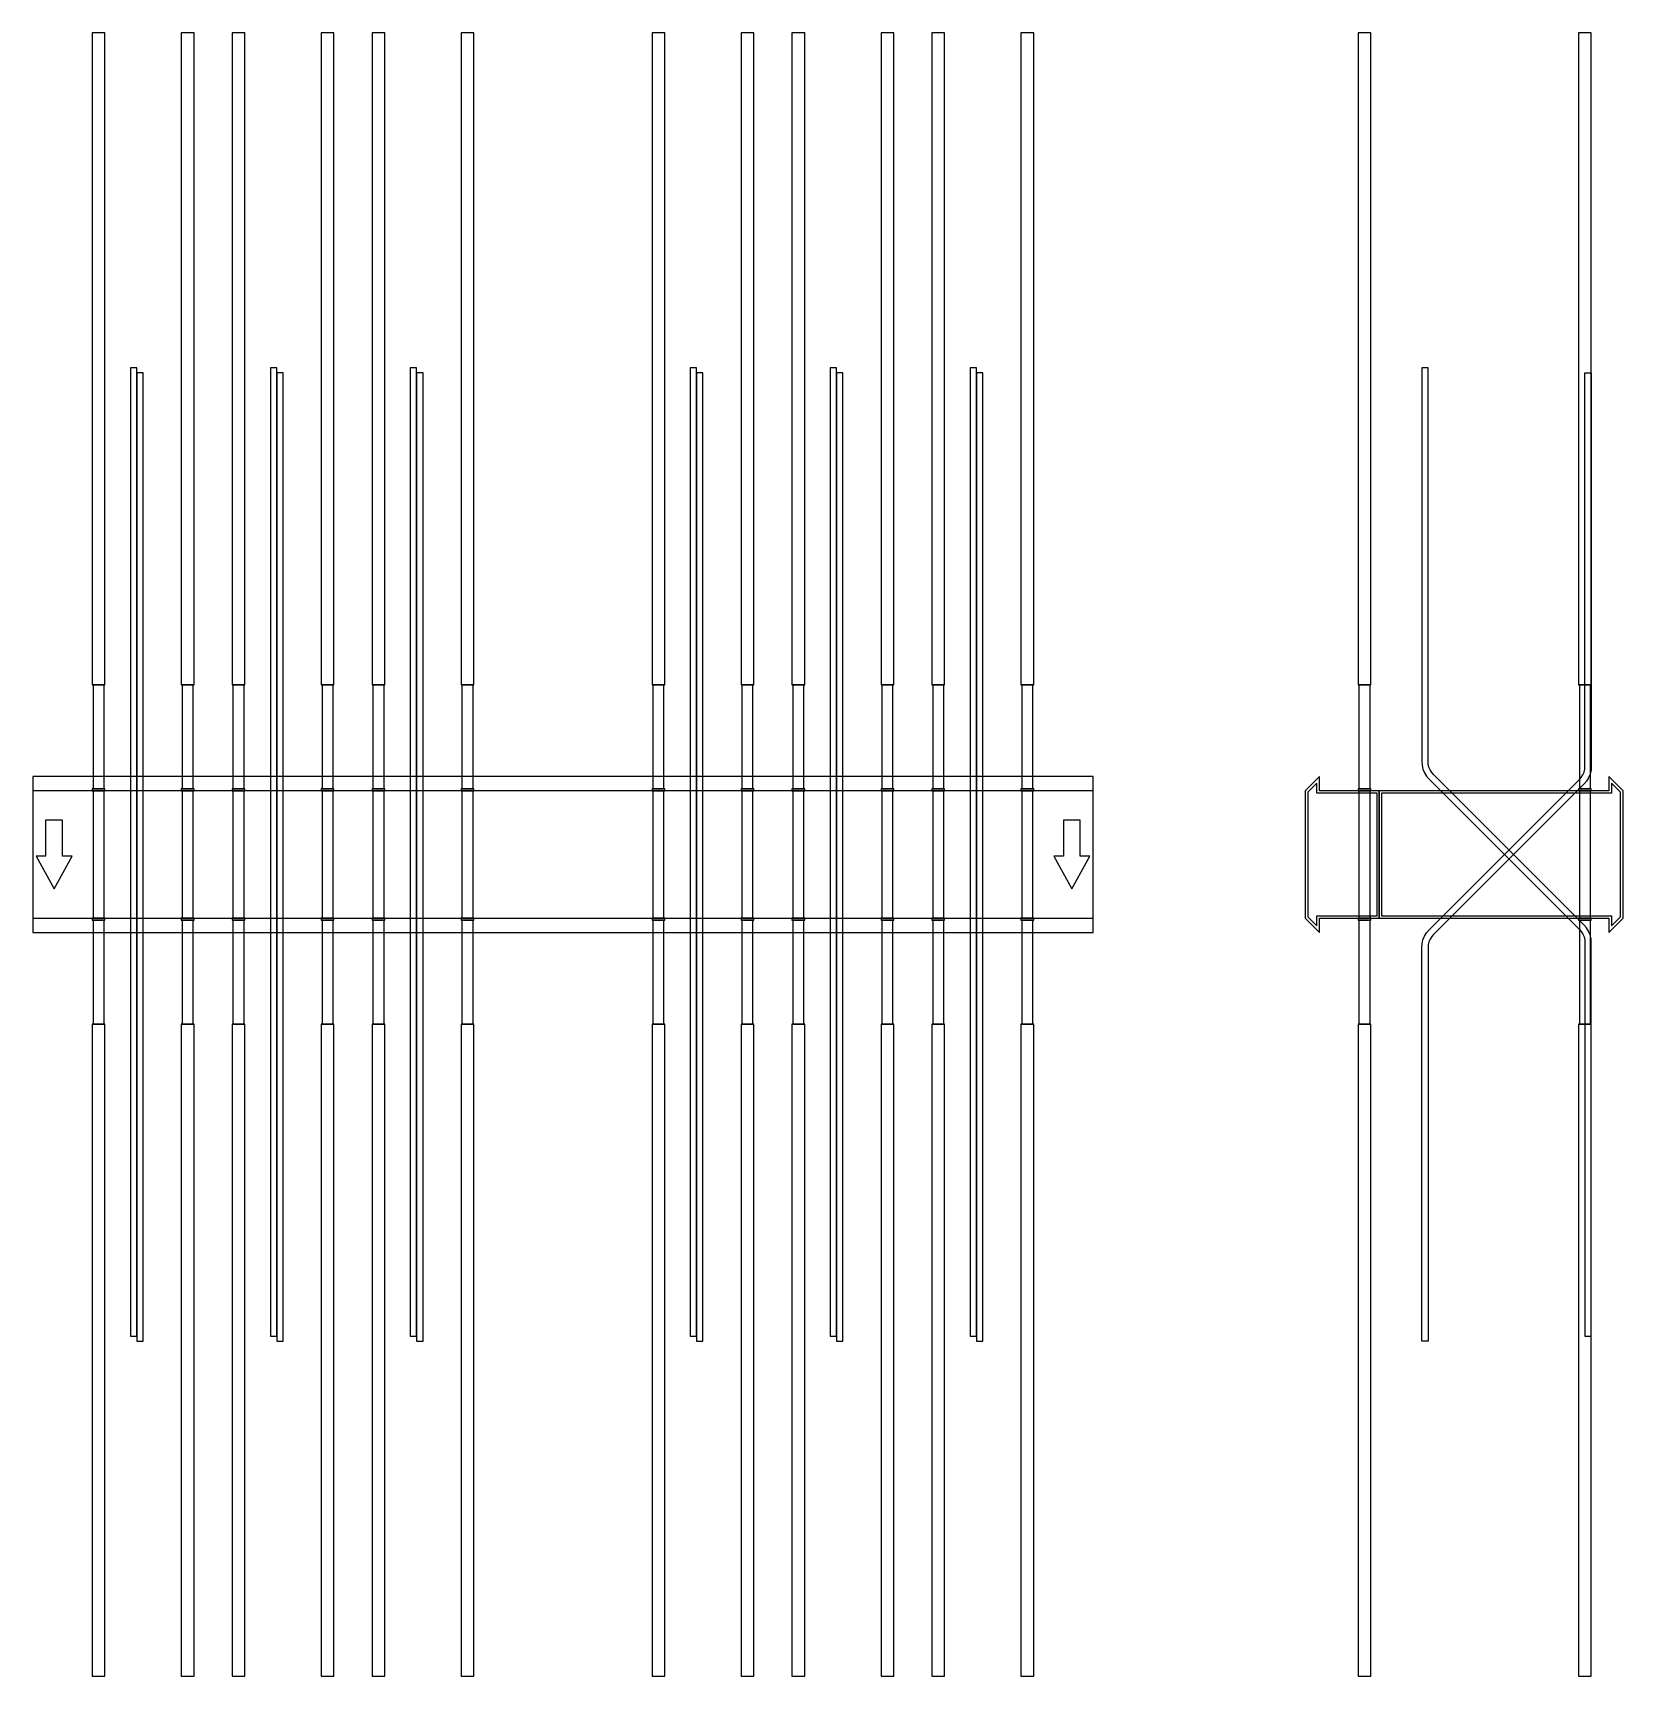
# Model space of a CAD drawing. Extents: x 0 to 1500, y -775 to 775.
import ezdxf

# ---------------------------------------------------------------- set-up
doc = ezdxf.new("R2010")
doc.units = 0
doc.layers.add('Halfen', color=7, linetype='CONTINUOUS')

msp = doc.modelspace()

# ---------------------------------------------------------------- linework, layer by layer
at = {"layer": 'Halfen', "color": 7}
for points in [[(68, 160), (68, 775), (56, 775), (56, 160)], [(152, 160), (152, 775), (140, 775), (140, 160)], [(200, 160), (200, 775), (188, 775), (188, 160)], [(284, 160), (284, 775), (272, 775), (272, 160)], [(332, 160), (332, 775), (320, 775), (320, 160)], [(416, 160), (416, 775), (404, 775), (404, 160)], [(596, 160), (596, 775), (584, 775), (584, 160)], [(680, 160), (680, 775), (668, 775), (668, 160)], [(728, 160), (728, 775), (716, 775), (716, 160)], [(812, 160), (812, 775), (800, 775), (800, 160)], [(860, 160), (860, 775), (848, 775), (848, 160)], [(944, 160), (944, 775), (932, 775), (932, 160)], [(1262, 160), (1262, 775), (1250, 775), (1250, 160)], [(1470, 160), (1470, 775), (1458, 775), (1458, 160)], [(98, -454.298), (98, 459.026), (92, 459.026), (92, -454.298)], [(104, -459.026), (104, 454.298), (98, 454.298), (98, -459.026)], [(230, -454.298), (230, 459.026), (224, 459.026), (224, -454.298)], [(236, -459.026), (236, 454.298), (230, 454.298), (230, -459.026)], [(362, -454.298), (362, 459.026), (356, 459.026), (356, -454.298)], [(368, -459.026), (368, 454.298), (362, 454.298), (362, -459.026)], [(626, -454.298), (626, 459.026), (620, 459.026), (620, -454.298)], [(632, -459.026), (632, 454.298), (626, 454.298), (626, -459.026)], [(758, -454.298), (758, 459.026), (752, 459.026), (752, -454.298)], [(764, -459.026), (764, 454.298), (758, 454.298), (758, -459.026)], [(890, -454.298), (890, 459.026), (884, 459.026), (884, -454.298)], [(896, -459.026), (896, 454.298), (890, 454.298), (890, -459.026)], [(1470, -454.298), (1470, -83.335), (1469.705, -79.58), (1468.825, -75.918), (1467.384, -72.439), (1465.416, -69.228), (1462.971, -66.364), (1321.272, 75.335), (1319.438, 77.482), (1317.962, 79.891), (1316.881, 82.5), (1316.222, 85.247), (1316, 88.062), (1316, 459.026), (1310, 459.026), (1310, 88.062), (1310.295, 84.308), (1311.175, 80.646), (1312.616, 77.167), (1314.584, 73.956), (1317.029, 71.092), (1458.728, -70.607), (1460.562, -72.754), (1462.038, -75.163), (1463.119, -77.772), (1463.778, -80.519), (1464, -83.335), (1464, -454.298)], [(1310, -459.026), (1310, -88.062), (1310.295, -84.308), (1311.175, -80.646), (1312.616, -77.167), (1314.584, -73.956), (1317.029, -71.092), (1458.728, 70.607), (1460.562, 72.754), (1462.038, 75.163), (1463.119, 77.772), (1463.778, 80.519), (1464, 83.335), (1464, 454.298), (1470, 454.298), (1470, 83.335), (1469.705, 79.58), (1468.825, 75.918), (1467.384, 72.439), (1465.416, 69.228), (1462.971, 66.364), (1321.272, -75.334), (1319.438, -77.482), (1317.962, -79.891), (1316.881, -82.5), (1316.222, -85.247), (1316, -88.062), (1316, -459.026)], [(67.25, 62), (67.25, 160), (56.75, 160), (56.75, 62)], [(151.25, 62), (151.25, 160), (140.75, 160), (140.75, 62)], [(199.25, 62), (199.25, 160), (188.75, 160), (188.75, 62)], [(283.25, 62), (283.25, 160), (272.75, 160), (272.75, 62)], [(331.25, 62), (331.25, 160), (320.75, 160), (320.75, 62)], [(415.25, 62), (415.25, 160), (404.75, 160), (404.75, 62)], [(595.25, 62), (595.25, 160), (584.75, 160), (584.75, 62)], [(679.25, 62), (679.25, 160), (668.75, 160), (668.75, 62)], [(727.25, 62), (727.25, 160), (716.75, 160), (716.75, 62)], [(811.25, 62), (811.25, 160), (800.75, 160), (800.75, 62)], [(859.25, 62), (859.25, 160), (848.75, 160), (848.75, 62)], [(943.25, 62), (943.25, 160), (932.75, 160), (932.75, 62)], [(1261.25, 62), (1261.25, 160), (1250.75, 160), (1250.75, 62)], [(1469.25, 62), (1469.25, 160), (1458.75, 160), (1458.75, 62)], [(0, -73.5), (1000, -73.5), (1000, 73.5), (0, 73.5)], [(68, 60), (68, 62), (56, 62), (56, 60)], [(152, 60), (152, 62), (140, 62), (140, 60)], [(200, 60), (200, 62), (188, 62), (188, 60)], [(284, 60), (284, 62), (272, 62), (272, 60)], [(332, 60), (332, 62), (320, 62), (320, 60)], [(416, 60), (416, 62), (404, 62), (404, 60)], [(596, 60), (596, 62), (584, 62), (584, 60)], [(680, 60), (680, 62), (668, 62), (668, 60)], [(728, 60), (728, 62), (716, 62), (716, 60)], [(812, 60), (812, 62), (800, 62), (800, 60)], [(860, 60), (860, 62), (848, 62), (848, 60)], [(944, 60), (944, 62), (932, 62), (932, 60)], [(1270, -60), (1270, 60), (1213.5, 60), (1213.5, 73.5), (1200, 60), (1200, -60), (1213.5, -73.5), (1213.5, -60)], [(1268, -58), (1268, 58), (1211, 58), (1211, 67.25), (1202.5, 58.75), (1202.5, -58.75), (1211, -67.25), (1211, -58)], [(1262, 60), (1262, 62), (1250, 62), (1250, 60)], [(1500, -60), (1500, 60), (1486.5, 73.5), (1486.5, 60), (1270, 60), (1270, -60), (1486.5, -60), (1486.5, -73.5)], [(1497.5, -58.75), (1497.5, 58.75), (1489, 67.25), (1489, 58), (1272, 58), (1272, -58), (1489, -58), (1489, -67.25)], [(1470, 60), (1470, 62), (1458, 62), (1458, 60)], [(0, -60), (1000, -60), (1000, 60), (0, 60)], [(67.25, -60), (67.25, 60), (56.75, 60), (56.75, -60)], [(151.25, -60), (151.25, 60), (140.75, 60), (140.75, -60)], [(199.25, -60), (199.25, 60), (188.75, 60), (188.75, -60)], [(283.25, -60), (283.25, 60), (272.75, 60), (272.75, -60)], [(331.25, -60), (331.25, 60), (320.75, 60), (320.75, -60)], [(415.25, -60), (415.25, 60), (404.75, 60), (404.75, -60)], [(595.25, -60), (595.25, 60), (584.75, 60), (584.75, -60)], [(679.25, -60), (679.25, 60), (668.75, 60), (668.75, -60)], [(727.25, -60), (727.25, 60), (716.75, 60), (716.75, -60)], [(811.25, -60), (811.25, 60), (800.75, 60), (800.75, -60)], [(859.25, -60), (859.25, 60), (848.75, 60), (848.75, -60)], [(943.25, -60), (943.25, 60), (932.75, 60), (932.75, -60)], [(1261.25, -60), (1261.25, 60), (1250.75, 60), (1250.75, -60)], [(1469.25, -60), (1469.25, 60), (1458.75, 60), (1458.75, -60)], [(20, -32.5), (37, -1.5), (28, -1.5), (28, 32.5), (12, 32.5), (12, -1.5), (3, -1.5)], [(980, -32.5), (997, -1.5), (988, -1.5), (988, 32.5), (972, 32.5), (972, -1.5), (963, -1.5)], [(68, -62), (68, -60), (56, -60), (56, -62)], [(67.25, -160), (67.25, -62), (56.75, -62), (56.75, -160)], [(152, -62), (152, -60), (140, -60), (140, -62)], [(151.25, -160), (151.25, -62), (140.75, -62), (140.75, -160)], [(200, -62), (200, -60), (188, -60), (188, -62)], [(199.25, -160), (199.25, -62), (188.75, -62), (188.75, -160)], [(284, -62), (284, -60), (272, -60), (272, -62)], [(283.25, -160), (283.25, -62), (272.75, -62), (272.75, -160)], [(332, -62), (332, -60), (320, -60), (320, -62)], [(331.25, -160), (331.25, -62), (320.75, -62), (320.75, -160)], [(416, -62), (416, -60), (404, -60), (404, -62)], [(415.25, -160), (415.25, -62), (404.75, -62), (404.75, -160)], [(596, -62), (596, -60), (584, -60), (584, -62)], [(595.25, -160), (595.25, -62), (584.75, -62), (584.75, -160)], [(680, -62), (680, -60), (668, -60), (668, -62)], [(679.25, -160), (679.25, -62), (668.75, -62), (668.75, -160)], [(728, -62), (728, -60), (716, -60), (716, -62)], [(727.25, -160), (727.25, -62), (716.75, -62), (716.75, -160)], [(812, -62), (812, -60), (800, -60), (800, -62)], [(811.25, -160), (811.25, -62), (800.75, -62), (800.75, -160)], [(860, -62), (860, -60), (848, -60), (848, -62)], [(859.25, -160), (859.25, -62), (848.75, -62), (848.75, -160)], [(944, -62), (944, -60), (932, -60), (932, -62)], [(943.25, -160), (943.25, -62), (932.75, -62), (932.75, -160)], [(1262, -62), (1262, -60), (1250, -60), (1250, -62)], [(1261.25, -160), (1261.25, -62), (1250.75, -62), (1250.75, -160)], [(1470, -62), (1470, -60), (1458, -60), (1458, -62)], [(1469.25, -160), (1469.25, -62), (1458.75, -62), (1458.75, -160)], [(68, -775), (68, -160), (56, -160), (56, -775)], [(152, -775), (152, -160), (140, -160), (140, -775)], [(200, -775), (200, -160), (188, -160), (188, -775)], [(284, -775), (284, -160), (272, -160), (272, -775)], [(332, -775), (332, -160), (320, -160), (320, -775)], [(416, -775), (416, -160), (404, -160), (404, -775)], [(596, -775), (596, -160), (584, -160), (584, -775)], [(680, -775), (680, -160), (668, -160), (668, -775)], [(728, -775), (728, -160), (716, -160), (716, -775)], [(812, -775), (812, -160), (800, -160), (800, -775)], [(860, -775), (860, -160), (848, -160), (848, -775)], [(944, -775), (944, -160), (932, -160), (932, -775)], [(1262, -775), (1262, -160), (1250, -160), (1250, -775)], [(1470, -775), (1470, -160), (1458, -160), (1458, -775)]]:
    msp.add_lwpolyline(points, close=True, dxfattribs=at)

doc.saveas('drawing.dxf')
